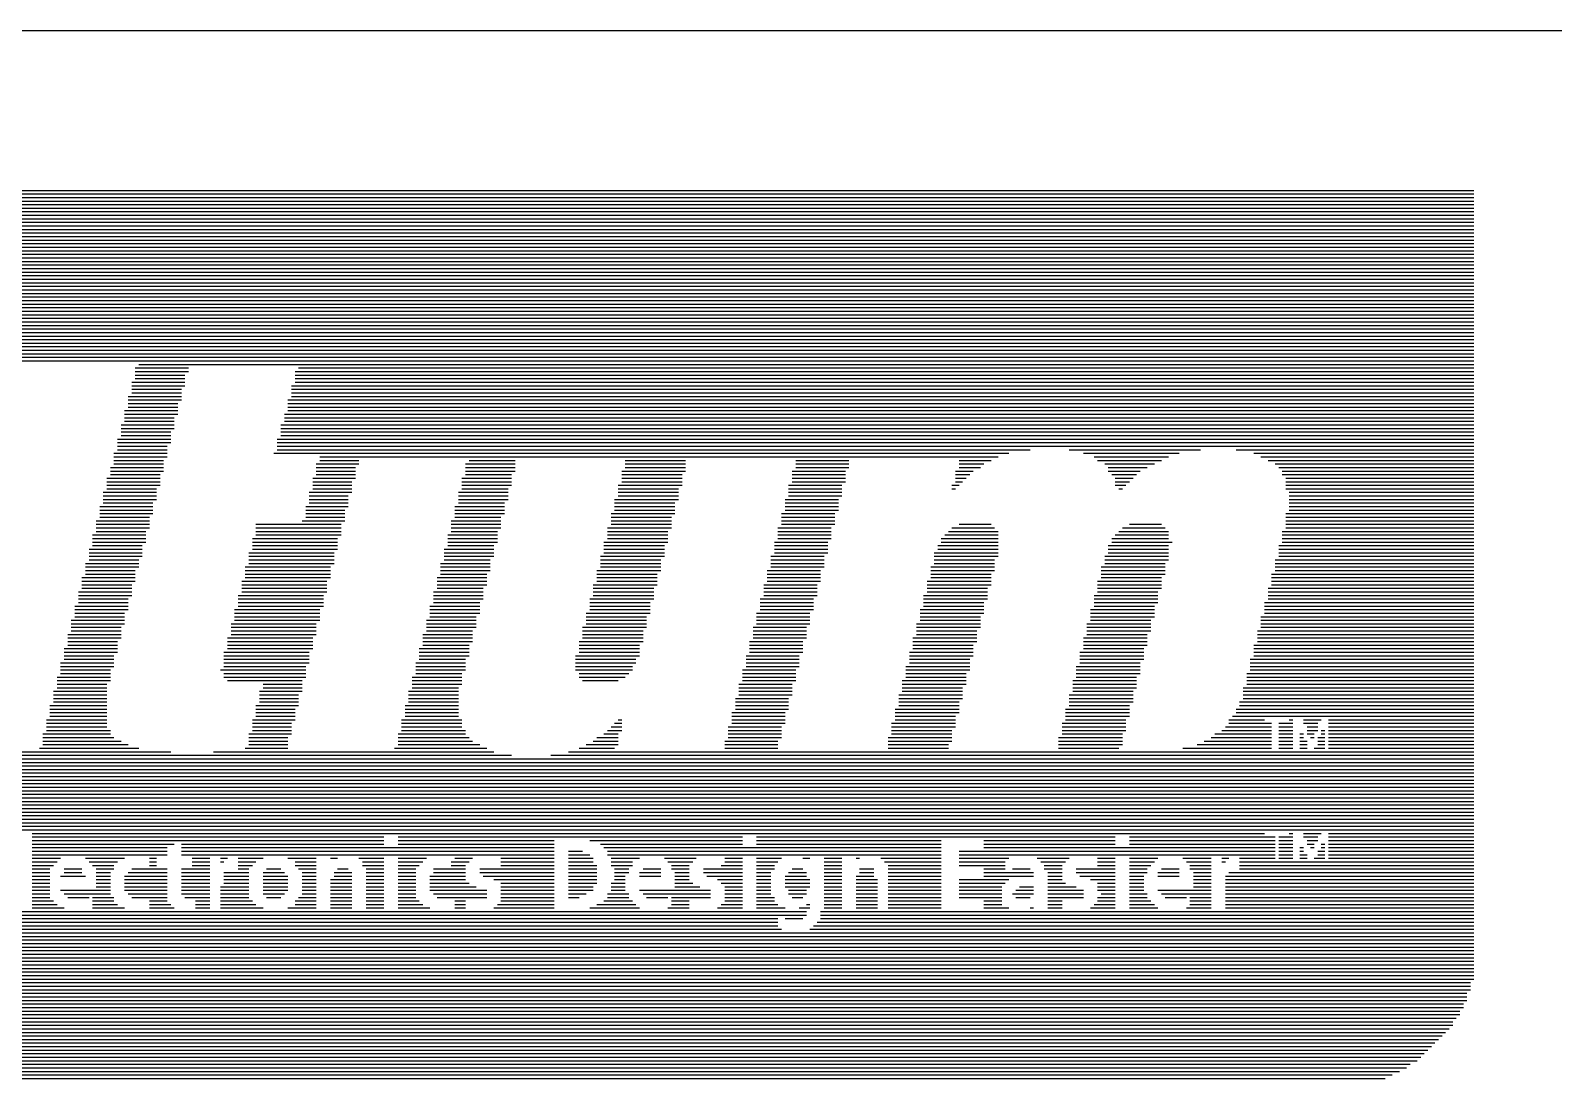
# Model space of a CAD drawing. Extents: x 0.2 to 21.7, y 0.2 to 7.8.
# Drawn here: x 6.082 to 6.94, y 1.01 to 1.6 of the extents above; entities that cross this region are included whole.
import ezdxf

# ---------------------------------------------------------------- set-up
doc = ezdxf.new("R2010")
doc.units = 0
doc.layers.add('MECHANICAL16', color=56, linetype='CONTINUOUS')

msp = doc.modelspace()

# ---------------------------------------------------------------- linework, layer by layer
at = {"layer": 'MECHANICAL16'}
for p, q in [((5.6, 1.6), (7, 1.6)), ((5.821, 1.51), (6.895, 1.51)), ((5.791, 1.502), (6.895, 1.502)), ((5.797, 1.504), (6.895, 1.504)), ((5.803, 1.506), (6.895, 1.506)), ((5.809, 1.508), (6.895, 1.508)), ((5.775, 1.494), (6.895, 1.494)), ((5.779, 1.496), (6.895, 1.496)), ((5.783, 1.498), (6.895, 1.498)), ((5.787, 1.5), (6.895, 1.5)), ((5.761, 1.484), (6.895, 1.484)), ((5.763, 1.486), (6.895, 1.486)), ((5.765, 1.488), (6.895, 1.488)), ((5.769, 1.49), (6.895, 1.49)), ((5.771, 1.492), (6.895, 1.492)), ((5.751, 1.476), (6.895, 1.476)), ((5.753, 1.478), (6.895, 1.478)), ((5.755, 1.48), (6.895, 1.48)), ((5.759, 1.482), (6.895, 1.482)), ((5.745, 1.47), (6.895, 1.47)), ((5.745, 1.468), (6.895, 1.468)), ((5.747, 1.472), (6.895, 1.472)), ((5.749, 1.474), (6.895, 1.474)), ((5.737, 1.46), (6.895, 1.46)), ((5.739, 1.462), (6.895, 1.462)), ((5.741, 1.464), (6.895, 1.464)), ((5.743, 1.466), (6.895, 1.466)), ((5.731, 1.452), (6.895, 1.452)), ((5.731, 1.45), (6.895, 1.45)), ((5.733, 1.454), (6.895, 1.454)), ((5.735, 1.456), (6.895, 1.456)), ((5.737, 1.458), (6.895, 1.458)), ((5.725, 1.442), (6.895, 1.442)), ((5.727, 1.444), (6.895, 1.444)), ((5.729, 1.448), (6.895, 1.448)), ((5.729, 1.446), (6.895, 1.446)), ((5.723, 1.436), (6.895, 1.436)), ((5.723, 1.434), (6.895, 1.434)), ((5.725, 1.44), (6.895, 1.44)), ((5.725, 1.438), (6.895, 1.438)), ((5.719, 1.428), (6.895, 1.428)), ((5.719, 1.426), (6.895, 1.426)), ((5.719, 1.424), (6.895, 1.424)), ((5.721, 1.432), (6.895, 1.432)), ((5.721, 1.43), (6.895, 1.43)), ((5.717, 1.422), (6.895, 1.422)), ((5.717, 1.42), (6.895, 1.42)), ((5.717, 1.418), (6.895, 1.418)), ((5.717, 1.416), (6.895, 1.416)), ((5.715, 1.414), (6.895, 1.414)), ((6.141, 1.41), (6.171, 1.41)), ((6.141, 1.408), (6.171, 1.408)), ((6.143, 1.412), (6.895, 1.412)), ((6.231, 1.408), (6.895, 1.408)), ((6.233, 1.41), (6.895, 1.41)), ((6.139, 1.402), (6.169, 1.402)), ((6.139, 1.4), (6.169, 1.4)), ((6.141, 1.406), (6.169, 1.406)), ((6.141, 1.404), (6.169, 1.404)), ((6.229, 1.4), (6.895, 1.4)), ((6.231, 1.406), (6.895, 1.406)), ((6.231, 1.404), (6.895, 1.404)), ((6.231, 1.402), (6.895, 1.402)), ((6.137, 1.394), (6.167, 1.394)), ((6.137, 1.392), (6.167, 1.392)), ((6.137, 1.39), (6.165, 1.39)), ((6.139, 1.398), (6.167, 1.398)), ((6.139, 1.396), (6.167, 1.396)), ((6.227, 1.392), (6.895, 1.392)), ((6.227, 1.39), (6.895, 1.39)), ((6.229, 1.398), (6.895, 1.398)), ((6.229, 1.396), (6.895, 1.396)), ((6.229, 1.394), (6.895, 1.394)), ((6.135, 1.386), (6.165, 1.386)), ((6.135, 1.384), (6.165, 1.384)), ((6.135, 1.382), (6.163, 1.382)), ((6.137, 1.388), (6.165, 1.388)), ((6.225, 1.384), (6.895, 1.384)), ((6.225, 1.382), (6.895, 1.382)), ((6.227, 1.388), (6.895, 1.388)), ((6.227, 1.386), (6.895, 1.386)), ((6.133, 1.378), (6.163, 1.378)), ((6.133, 1.376), (6.163, 1.376)), ((6.133, 1.374), (6.161, 1.374)), ((6.135, 1.38), (6.163, 1.38)), ((6.223, 1.378), (6.895, 1.378)), ((6.223, 1.376), (6.895, 1.376)), ((6.223, 1.374), (6.895, 1.374)), ((6.225, 1.38), (6.895, 1.38)), ((6.131, 1.37), (6.161, 1.37)), ((6.131, 1.368), (6.161, 1.368)), ((6.131, 1.366), (6.159, 1.366)), ((6.131, 1.364), (6.159, 1.364)), ((6.133, 1.372), (6.161, 1.372)), ((6.221, 1.37), (6.895, 1.37)), ((6.221, 1.368), (6.895, 1.368)), ((6.221, 1.366), (6.895, 1.366)), ((6.221, 1.364), (6.645, 1.364)), ((6.223, 1.372), (6.895, 1.372)), ((6.667, 1.364), (6.741, 1.364)), ((6.761, 1.364), (6.895, 1.364)), ((6.129, 1.362), (6.159, 1.362)), ((6.129, 1.36), (6.159, 1.36)), ((6.129, 1.358), (6.157, 1.358)), ((6.129, 1.356), (6.157, 1.356)), ((6.219, 1.362), (6.633, 1.362)), ((6.243, 1.356), (6.267, 1.356)), ((6.245, 1.36), (6.627, 1.36)), ((6.245, 1.358), (6.267, 1.358)), ((6.327, 1.356), (6.355, 1.356)), ((6.329, 1.358), (6.355, 1.358)), ((6.417, 1.358), (6.451, 1.358)), ((6.417, 1.356), (6.451, 1.356)), ((6.513, 1.358), (6.543, 1.358)), ((6.513, 1.356), (6.543, 1.356)), ((6.605, 1.358), (6.623, 1.358)), ((6.605, 1.356), (6.619, 1.356)), ((6.675, 1.362), (6.729, 1.362)), ((6.681, 1.36), (6.723, 1.36)), ((6.683, 1.358), (6.719, 1.358)), ((6.687, 1.356), (6.715, 1.356)), ((6.771, 1.362), (6.895, 1.362)), ((6.775, 1.36), (6.895, 1.36)), ((6.779, 1.358), (6.895, 1.358)), ((6.783, 1.356), (6.895, 1.356)), ((6.125, 1.348), (6.155, 1.348)), ((6.127, 1.354), (6.157, 1.354)), ((6.127, 1.352), (6.157, 1.352)), ((6.127, 1.35), (6.155, 1.35)), ((6.241, 1.348), (6.265, 1.348)), ((6.243, 1.354), (6.265, 1.354)), ((6.243, 1.352), (6.265, 1.352)), ((6.243, 1.35), (6.265, 1.35)), ((6.325, 1.348), (6.353, 1.348)), ((6.327, 1.354), (6.355, 1.354)), ((6.327, 1.352), (6.355, 1.352)), ((6.327, 1.35), (6.353, 1.35)), ((6.415, 1.352), (6.451, 1.352)), ((6.415, 1.35), (6.449, 1.35)), ((6.415, 1.348), (6.449, 1.348)), ((6.417, 1.354), (6.451, 1.354)), ((6.511, 1.352), (6.541, 1.352)), ((6.511, 1.35), (6.541, 1.35)), ((6.511, 1.348), (6.541, 1.348)), ((6.513, 1.354), (6.543, 1.354)), ((6.603, 1.352), (6.613, 1.352)), ((6.603, 1.35), (6.611, 1.35)), ((6.603, 1.348), (6.609, 1.348)), ((6.605, 1.354), (6.617, 1.354)), ((6.689, 1.354), (6.711, 1.354)), ((6.689, 1.352), (6.707, 1.352)), ((6.691, 1.35), (6.705, 1.35)), ((6.693, 1.348), (6.703, 1.348)), ((6.785, 1.354), (6.895, 1.354)), ((6.787, 1.352), (6.895, 1.352)), ((6.787, 1.35), (6.895, 1.35)), ((6.789, 1.348), (6.895, 1.348)), ((6.123, 1.34), (6.153, 1.34)), ((6.125, 1.346), (6.155, 1.346)), ((6.125, 1.344), (6.155, 1.344)), ((6.125, 1.342), (6.153, 1.342)), ((6.239, 1.34), (6.263, 1.34)), ((6.241, 1.346), (6.263, 1.346)), ((6.241, 1.344), (6.263, 1.344)), ((6.241, 1.342), (6.263, 1.342)), ((6.323, 1.34), (6.351, 1.34)), ((6.325, 1.346), (6.353, 1.346)), ((6.325, 1.344), (6.353, 1.344)), ((6.325, 1.342), (6.351, 1.342)), ((6.413, 1.344), (6.449, 1.344)), ((6.413, 1.342), (6.447, 1.342)), ((6.413, 1.34), (6.447, 1.34)), ((6.415, 1.346), (6.449, 1.346)), ((6.509, 1.344), (6.539, 1.344)), ((6.509, 1.342), (6.539, 1.342)), ((6.509, 1.34), (6.539, 1.34)), ((6.511, 1.346), (6.541, 1.346)), ((6.601, 1.344), (6.605, 1.344)), ((6.601, 1.342), (6.603, 1.342)), ((6.603, 1.346), (6.607, 1.346)), ((6.693, 1.346), (6.701, 1.346)), ((6.693, 1.344), (6.699, 1.344)), ((6.695, 1.342), (6.697, 1.342)), ((6.789, 1.346), (6.895, 1.346)), ((6.789, 1.344), (6.895, 1.344)), ((6.789, 1.342), (6.895, 1.342)), ((6.791, 1.34), (6.895, 1.34)), ((6.121, 1.332), (6.151, 1.332)), ((6.121, 1.33), (6.151, 1.33)), ((6.123, 1.338), (6.153, 1.338)), ((6.123, 1.336), (6.153, 1.336)), ((6.123, 1.334), (6.151, 1.334)), ((6.237, 1.332), (6.261, 1.332)), ((6.237, 1.33), (6.259, 1.33)), ((6.239, 1.338), (6.261, 1.338)), ((6.239, 1.336), (6.261, 1.336)), ((6.239, 1.334), (6.261, 1.334)), ((6.321, 1.332), (6.349, 1.332)), ((6.321, 1.33), (6.349, 1.33)), ((6.323, 1.338), (6.351, 1.338)), ((6.323, 1.336), (6.351, 1.336)), ((6.323, 1.334), (6.349, 1.334)), ((6.411, 1.336), (6.447, 1.336)), ((6.411, 1.334), (6.445, 1.334)), ((6.411, 1.332), (6.445, 1.332)), ((6.411, 1.33), (6.445, 1.33)), ((6.413, 1.338), (6.447, 1.338)), ((6.507, 1.336), (6.537, 1.336)), ((6.507, 1.334), (6.537, 1.334)), ((6.507, 1.332), (6.537, 1.332)), ((6.507, 1.33), (6.537, 1.33)), ((6.509, 1.338), (6.539, 1.338)), ((6.791, 1.338), (6.895, 1.338)), ((6.791, 1.336), (6.895, 1.336)), ((6.791, 1.334), (6.895, 1.334)), ((6.791, 1.332), (6.895, 1.332)), ((6.791, 1.33), (6.895, 1.33)), ((6.119, 1.324), (6.149, 1.324)), ((6.119, 1.322), (6.149, 1.322)), ((6.121, 1.328), (6.151, 1.328)), ((6.121, 1.326), (6.149, 1.326)), ((6.209, 1.322), (6.257, 1.322)), ((6.235, 1.324), (6.259, 1.324)), ((6.237, 1.328), (6.259, 1.328)), ((6.237, 1.326), (6.259, 1.326)), ((6.319, 1.324), (6.347, 1.324)), ((6.319, 1.322), (6.347, 1.322)), ((6.321, 1.328), (6.349, 1.328)), ((6.321, 1.326), (6.347, 1.326)), ((6.409, 1.328), (6.445, 1.328)), ((6.409, 1.326), (6.443, 1.326)), ((6.409, 1.324), (6.443, 1.324)), ((6.409, 1.322), (6.443, 1.322)), ((6.505, 1.328), (6.535, 1.328)), ((6.505, 1.326), (6.535, 1.326)), ((6.505, 1.324), (6.535, 1.324)), ((6.505, 1.322), (6.535, 1.322)), ((6.605, 1.322), (6.623, 1.322)), ((6.701, 1.322), (6.719, 1.322)), ((6.789, 1.328), (6.895, 1.328)), ((6.789, 1.326), (6.895, 1.326)), ((6.789, 1.324), (6.895, 1.324)), ((6.789, 1.322), (6.895, 1.322)), ((6.117, 1.316), (6.147, 1.316)), ((6.117, 1.314), (6.147, 1.314)), ((6.119, 1.32), (6.149, 1.32)), ((6.119, 1.318), (6.147, 1.318)), ((6.207, 1.314), (6.255, 1.314)), ((6.209, 1.32), (6.257, 1.32)), ((6.209, 1.318), (6.257, 1.318)), ((6.209, 1.316), (6.257, 1.316)), ((6.317, 1.316), (6.345, 1.316)), ((6.317, 1.314), (6.345, 1.314)), ((6.319, 1.32), (6.347, 1.32)), ((6.319, 1.318), (6.345, 1.318)), ((6.407, 1.32), (6.443, 1.32)), ((6.407, 1.318), (6.441, 1.318)), ((6.407, 1.316), (6.441, 1.316)), ((6.407, 1.314), (6.441, 1.314)), ((6.503, 1.32), (6.533, 1.32)), ((6.503, 1.318), (6.533, 1.318)), ((6.503, 1.316), (6.533, 1.316)), ((6.503, 1.314), (6.533, 1.314)), ((6.595, 1.314), (6.627, 1.314)), ((6.597, 1.316), (6.627, 1.316)), ((6.599, 1.318), (6.627, 1.318)), ((6.601, 1.32), (6.625, 1.32)), ((6.691, 1.314), (6.723, 1.314)), ((6.693, 1.316), (6.723, 1.316)), ((6.695, 1.318), (6.723, 1.318)), ((6.697, 1.32), (6.721, 1.32)), ((6.787, 1.318), (6.895, 1.318)), ((6.787, 1.316), (6.895, 1.316)), ((6.787, 1.314), (6.895, 1.314)), ((6.789, 1.32), (6.895, 1.32)), ((6.115, 1.308), (6.145, 1.308)), ((6.115, 1.306), (6.145, 1.306)), ((6.115, 1.304), (6.145, 1.304)), ((6.117, 1.312), (6.147, 1.312)), ((6.117, 1.31), (6.145, 1.31)), ((6.205, 1.306), (6.253, 1.306)), ((6.205, 1.304), (6.253, 1.304)), ((6.207, 1.312), (6.255, 1.312)), ((6.207, 1.31), (6.255, 1.31)), ((6.207, 1.308), (6.255, 1.308)), ((6.315, 1.308), (6.343, 1.308)), ((6.315, 1.306), (6.343, 1.306)), ((6.315, 1.304), (6.343, 1.304)), ((6.317, 1.312), (6.345, 1.312)), ((6.317, 1.31), (6.343, 1.31)), ((6.403, 1.304), (6.439, 1.304)), ((6.405, 1.312), (6.441, 1.312)), ((6.405, 1.31), (6.439, 1.31)), ((6.405, 1.308), (6.439, 1.308)), ((6.405, 1.306), (6.439, 1.306)), ((6.499, 1.304), (6.529, 1.304)), ((6.501, 1.312), (6.531, 1.312)), ((6.501, 1.31), (6.531, 1.31)), ((6.501, 1.308), (6.531, 1.308)), ((6.501, 1.306), (6.531, 1.306)), ((6.591, 1.306), (6.627, 1.306)), ((6.591, 1.304), (6.627, 1.304)), ((6.593, 1.31), (6.627, 1.31)), ((6.593, 1.308), (6.627, 1.308)), ((6.595, 1.312), (6.627, 1.312)), ((6.687, 1.304), (6.723, 1.304)), ((6.689, 1.31), (6.723, 1.31)), ((6.689, 1.308), (6.723, 1.308)), ((6.689, 1.306), (6.723, 1.306)), ((6.691, 1.312), (6.725, 1.312)), ((6.785, 1.31), (6.895, 1.31)), ((6.785, 1.308), (6.895, 1.308)), ((6.785, 1.306), (6.895, 1.306)), ((6.785, 1.304), (6.895, 1.304)), ((6.787, 1.312), (6.895, 1.312)), ((6.113, 1.3), (6.143, 1.3)), ((6.113, 1.298), (6.143, 1.298)), ((6.113, 1.296), (6.141, 1.296)), ((6.115, 1.302), (6.143, 1.302)), ((6.203, 1.298), (6.251, 1.298)), ((6.203, 1.296), (6.251, 1.296)), ((6.205, 1.302), (6.253, 1.302)), ((6.205, 1.3), (6.253, 1.3)), ((6.313, 1.3), (6.341, 1.3)), ((6.313, 1.298), (6.341, 1.298)), ((6.313, 1.296), (6.341, 1.296)), ((6.315, 1.302), (6.341, 1.302)), ((6.401, 1.296), (6.437, 1.296)), ((6.403, 1.302), (6.437, 1.302)), ((6.403, 1.3), (6.437, 1.3)), ((6.403, 1.298), (6.437, 1.298)), ((6.497, 1.296), (6.527, 1.296)), ((6.499, 1.302), (6.529, 1.302)), ((6.499, 1.3), (6.529, 1.3)), ((6.499, 1.298), (6.529, 1.298)), ((6.589, 1.298), (6.625, 1.298)), ((6.589, 1.296), (6.625, 1.296)), ((6.591, 1.302), (6.625, 1.302)), ((6.591, 1.3), (6.625, 1.3)), ((6.685, 1.298), (6.721, 1.298)), ((6.685, 1.296), (6.721, 1.296)), ((6.687, 1.302), (6.723, 1.302)), ((6.687, 1.3), (6.721, 1.3)), ((6.783, 1.302), (6.895, 1.302)), ((6.783, 1.3), (6.895, 1.3)), ((6.783, 1.298), (6.895, 1.298)), ((6.783, 1.296), (6.895, 1.296)), ((6.111, 1.292), (6.141, 1.292)), ((6.111, 1.29), (6.141, 1.29)), ((6.111, 1.288), (6.139, 1.288)), ((6.113, 1.294), (6.141, 1.294)), ((6.201, 1.29), (6.249, 1.29)), ((6.201, 1.288), (6.249, 1.288)), ((6.203, 1.294), (6.251, 1.294)), ((6.203, 1.292), (6.251, 1.292)), ((6.311, 1.292), (6.339, 1.292)), ((6.311, 1.29), (6.339, 1.29)), ((6.311, 1.288), (6.339, 1.288)), ((6.313, 1.294), (6.339, 1.294)), ((6.399, 1.288), (6.435, 1.288)), ((6.401, 1.294), (6.435, 1.294)), ((6.401, 1.292), (6.435, 1.292)), ((6.401, 1.29), (6.435, 1.29)), ((6.495, 1.288), (6.525, 1.288)), ((6.497, 1.294), (6.527, 1.294)), ((6.497, 1.292), (6.527, 1.292)), ((6.497, 1.29), (6.527, 1.29)), ((6.587, 1.29), (6.623, 1.29)), ((6.587, 1.288), (6.623, 1.288)), ((6.589, 1.294), (6.623, 1.294)), ((6.589, 1.292), (6.623, 1.292)), ((6.683, 1.29), (6.719, 1.29)), ((6.683, 1.288), (6.719, 1.288)), ((6.685, 1.294), (6.721, 1.294)), ((6.685, 1.292), (6.719, 1.292)), ((6.781, 1.294), (6.895, 1.294)), ((6.781, 1.292), (6.895, 1.292)), ((6.781, 1.29), (6.895, 1.29)), ((6.781, 1.288), (6.895, 1.288)), ((6.109, 1.284), (6.139, 1.284)), ((6.109, 1.282), (6.139, 1.282)), ((6.109, 1.28), (6.137, 1.28)), ((6.111, 1.286), (6.139, 1.286)), ((6.199, 1.282), (6.247, 1.282)), ((6.199, 1.28), (6.247, 1.28)), ((6.201, 1.286), (6.249, 1.286)), ((6.201, 1.284), (6.249, 1.284)), ((6.309, 1.284), (6.337, 1.284)), ((6.309, 1.282), (6.337, 1.282)), ((6.309, 1.28), (6.337, 1.28)), ((6.311, 1.286), (6.337, 1.286)), ((6.397, 1.28), (6.433, 1.28)), ((6.399, 1.286), (6.433, 1.286)), ((6.399, 1.284), (6.433, 1.284)), ((6.399, 1.282), (6.433, 1.282)), ((6.493, 1.28), (6.523, 1.28)), ((6.495, 1.286), (6.525, 1.286)), ((6.495, 1.284), (6.525, 1.284)), ((6.495, 1.282), (6.525, 1.282)), ((6.585, 1.282), (6.621, 1.282)), ((6.585, 1.28), (6.621, 1.28)), ((6.587, 1.286), (6.621, 1.286)), ((6.587, 1.284), (6.621, 1.284)), ((6.681, 1.282), (6.717, 1.282)), ((6.681, 1.28), (6.717, 1.28)), ((6.683, 1.286), (6.719, 1.286)), ((6.683, 1.284), (6.717, 1.284)), ((6.779, 1.286), (6.895, 1.286)), ((6.779, 1.284), (6.895, 1.284)), ((6.779, 1.282), (6.895, 1.282)), ((6.779, 1.28), (6.895, 1.28)), ((6.107, 1.276), (6.137, 1.276)), ((6.107, 1.274), (6.137, 1.274)), ((6.107, 1.272), (6.135, 1.272)), ((6.107, 1.27), (6.135, 1.27)), ((6.109, 1.278), (6.137, 1.278)), ((6.197, 1.274), (6.245, 1.274)), ((6.197, 1.272), (6.245, 1.272)), ((6.197, 1.27), (6.245, 1.27)), ((6.199, 1.278), (6.247, 1.278)), ((6.199, 1.276), (6.247, 1.276)), ((6.307, 1.276), (6.335, 1.276)), ((6.307, 1.274), (6.335, 1.274)), ((6.307, 1.272), (6.335, 1.272)), ((6.307, 1.27), (6.333, 1.27)), ((6.309, 1.278), (6.335, 1.278)), ((6.395, 1.272), (6.431, 1.272)), ((6.395, 1.27), (6.429, 1.27)), ((6.397, 1.278), (6.431, 1.278)), ((6.397, 1.276), (6.431, 1.276)), ((6.397, 1.274), (6.431, 1.274)), ((6.491, 1.272), (6.521, 1.272)), ((6.491, 1.27), (6.521, 1.27)), ((6.493, 1.278), (6.523, 1.278)), ((6.493, 1.276), (6.523, 1.276)), ((6.493, 1.274), (6.523, 1.274)), ((6.583, 1.274), (6.619, 1.274)), ((6.583, 1.272), (6.619, 1.272)), ((6.583, 1.27), (6.617, 1.27)), ((6.585, 1.278), (6.619, 1.278)), ((6.585, 1.276), (6.619, 1.276)), ((6.679, 1.274), (6.715, 1.274)), ((6.679, 1.272), (6.715, 1.272)), ((6.679, 1.27), (6.715, 1.27)), ((6.681, 1.278), (6.717, 1.278)), ((6.681, 1.276), (6.715, 1.276)), ((6.775, 1.27), (6.895, 1.27)), ((6.777, 1.278), (6.895, 1.278)), ((6.777, 1.276), (6.895, 1.276)), ((6.777, 1.274), (6.895, 1.274)), ((6.777, 1.272), (6.895, 1.272)), ((6.105, 1.268), (6.135, 1.268)), ((6.105, 1.266), (6.135, 1.266)), ((6.105, 1.264), (6.133, 1.264)), ((6.105, 1.262), (6.133, 1.262)), ((6.195, 1.266), (6.243, 1.266)), ((6.195, 1.264), (6.243, 1.264)), ((6.195, 1.262), (6.243, 1.262)), ((6.197, 1.268), (6.245, 1.268)), ((6.305, 1.268), (6.333, 1.268)), ((6.305, 1.266), (6.333, 1.266)), ((6.305, 1.264), (6.333, 1.264)), ((6.305, 1.262), (6.331, 1.262)), ((6.393, 1.264), (6.429, 1.264)), ((6.393, 1.262), (6.427, 1.262)), ((6.395, 1.268), (6.429, 1.268)), ((6.395, 1.266), (6.429, 1.266)), ((6.489, 1.264), (6.519, 1.264)), ((6.489, 1.262), (6.519, 1.262)), ((6.491, 1.268), (6.521, 1.268)), ((6.491, 1.266), (6.521, 1.266)), ((6.581, 1.266), (6.617, 1.266)), ((6.581, 1.264), (6.617, 1.264)), ((6.581, 1.262), (6.615, 1.262)), ((6.583, 1.268), (6.617, 1.268)), ((6.677, 1.266), (6.713, 1.266)), ((6.677, 1.264), (6.713, 1.264)), ((6.677, 1.262), (6.713, 1.262)), ((6.679, 1.268), (6.713, 1.268)), ((6.773, 1.262), (6.895, 1.262)), ((6.775, 1.268), (6.895, 1.268)), ((6.775, 1.266), (6.895, 1.266)), ((6.775, 1.264), (6.895, 1.264)), ((6.103, 1.26), (6.133, 1.26)), ((6.103, 1.258), (6.133, 1.258)), ((6.103, 1.256), (6.131, 1.256)), ((6.103, 1.254), (6.131, 1.254)), ((6.193, 1.258), (6.241, 1.258)), ((6.193, 1.256), (6.241, 1.256)), ((6.193, 1.254), (6.241, 1.254)), ((6.195, 1.26), (6.243, 1.26)), ((6.303, 1.26), (6.331, 1.26)), ((6.303, 1.258), (6.331, 1.258)), ((6.303, 1.256), (6.331, 1.256)), ((6.303, 1.254), (6.329, 1.254)), ((6.391, 1.256), (6.427, 1.256)), ((6.391, 1.254), (6.425, 1.254)), ((6.393, 1.26), (6.427, 1.26)), ((6.393, 1.258), (6.427, 1.258)), ((6.487, 1.256), (6.517, 1.256)), ((6.487, 1.254), (6.517, 1.254)), ((6.489, 1.26), (6.519, 1.26)), ((6.489, 1.258), (6.519, 1.258)), ((6.579, 1.258), (6.615, 1.258)), ((6.579, 1.256), (6.615, 1.256)), ((6.579, 1.254), (6.613, 1.254)), ((6.581, 1.26), (6.615, 1.26)), ((6.675, 1.258), (6.711, 1.258)), ((6.675, 1.256), (6.711, 1.256)), ((6.675, 1.254), (6.711, 1.254)), ((6.677, 1.26), (6.711, 1.26)), ((6.771, 1.254), (6.895, 1.254)), ((6.773, 1.26), (6.895, 1.26)), ((6.773, 1.258), (6.895, 1.258)), ((6.773, 1.256), (6.895, 1.256)), ((6.099, 1.244), (6.129, 1.244)), ((6.101, 1.252), (6.131, 1.252)), ((6.101, 1.25), (6.131, 1.25)), ((6.101, 1.248), (6.129, 1.248)), ((6.101, 1.246), (6.129, 1.246)), ((6.191, 1.25), (6.239, 1.25)), ((6.191, 1.248), (6.239, 1.248)), ((6.191, 1.246), (6.239, 1.246)), ((6.191, 1.244), (6.239, 1.244)), ((6.193, 1.252), (6.241, 1.252)), ((6.299, 1.244), (6.327, 1.244)), ((6.301, 1.252), (6.329, 1.252)), ((6.301, 1.25), (6.329, 1.25)), ((6.301, 1.248), (6.329, 1.248)), ((6.301, 1.246), (6.327, 1.246)), ((6.389, 1.248), (6.425, 1.248)), ((6.389, 1.246), (6.423, 1.246)), ((6.389, 1.244), (6.423, 1.244)), ((6.391, 1.252), (6.425, 1.252)), ((6.391, 1.25), (6.425, 1.25)), ((6.485, 1.248), (6.515, 1.248)), ((6.485, 1.246), (6.515, 1.246)), ((6.485, 1.244), (6.515, 1.244)), ((6.487, 1.252), (6.517, 1.252)), ((6.487, 1.25), (6.517, 1.25)), ((6.577, 1.25), (6.613, 1.25)), ((6.577, 1.248), (6.613, 1.248)), ((6.577, 1.246), (6.611, 1.246)), ((6.577, 1.244), (6.611, 1.244)), ((6.579, 1.252), (6.613, 1.252)), ((6.673, 1.25), (6.709, 1.25)), ((6.673, 1.248), (6.709, 1.248)), ((6.673, 1.246), (6.709, 1.246)), ((6.673, 1.244), (6.707, 1.244)), ((6.675, 1.252), (6.709, 1.252)), ((6.769, 1.246), (6.895, 1.246)), ((6.769, 1.244), (6.895, 1.244)), ((6.771, 1.252), (6.895, 1.252)), ((6.771, 1.25), (6.895, 1.25)), ((6.771, 1.248), (6.895, 1.248)), ((6.097, 1.236), (6.127, 1.236)), ((6.099, 1.242), (6.129, 1.242)), ((6.099, 1.24), (6.127, 1.24)), ((6.099, 1.238), (6.127, 1.238)), ((6.189, 1.24), (6.237, 1.24)), ((6.191, 1.242), (6.237, 1.242)), ((6.191, 1.238), (6.237, 1.238)), ((6.191, 1.236), (6.237, 1.236)), ((6.297, 1.236), (6.325, 1.236)), ((6.299, 1.242), (6.327, 1.242)), ((6.299, 1.24), (6.327, 1.24)), ((6.299, 1.238), (6.325, 1.238)), ((6.389, 1.242), (6.421, 1.242)), ((6.389, 1.24), (6.421, 1.24)), ((6.391, 1.238), (6.419, 1.238)), ((6.391, 1.236), (6.417, 1.236)), ((6.483, 1.24), (6.513, 1.24)), ((6.483, 1.238), (6.513, 1.238)), ((6.483, 1.236), (6.513, 1.236)), ((6.485, 1.242), (6.515, 1.242)), ((6.575, 1.242), (6.611, 1.242)), ((6.575, 1.24), (6.611, 1.24)), ((6.575, 1.238), (6.609, 1.238)), ((6.575, 1.236), (6.609, 1.236)), ((6.671, 1.242), (6.707, 1.242)), ((6.671, 1.24), (6.707, 1.24)), ((6.671, 1.238), (6.707, 1.238)), ((6.671, 1.236), (6.705, 1.236)), ((6.767, 1.238), (6.895, 1.238)), ((6.767, 1.236), (6.895, 1.236)), ((6.769, 1.242), (6.895, 1.242)), ((6.769, 1.24), (6.895, 1.24)), ((6.095, 1.228), (6.125, 1.228)), ((6.097, 1.234), (6.127, 1.234)), ((6.097, 1.232), (6.125, 1.232)), ((6.097, 1.23), (6.125, 1.23)), ((6.193, 1.234), (6.235, 1.234)), ((6.211, 1.228), (6.235, 1.228)), ((6.213, 1.232), (6.235, 1.232)), ((6.213, 1.23), (6.235, 1.23)), ((6.295, 1.228), (6.323, 1.228)), ((6.297, 1.234), (6.325, 1.234)), ((6.297, 1.232), (6.325, 1.232)), ((6.297, 1.23), (6.323, 1.23)), ((6.393, 1.234), (6.413, 1.234)), ((6.481, 1.232), (6.511, 1.232)), ((6.481, 1.23), (6.511, 1.23)), ((6.481, 1.228), (6.511, 1.228)), ((6.483, 1.234), (6.513, 1.234)), ((6.573, 1.234), (6.609, 1.234)), ((6.573, 1.232), (6.609, 1.232)), ((6.573, 1.23), (6.607, 1.23)), ((6.573, 1.228), (6.607, 1.228)), ((6.669, 1.234), (6.705, 1.234)), ((6.669, 1.232), (6.705, 1.232)), ((6.669, 1.23), (6.705, 1.23)), ((6.669, 1.228), (6.703, 1.228)), ((6.765, 1.23), (6.895, 1.23)), ((6.765, 1.228), (6.895, 1.228)), ((6.767, 1.234), (6.895, 1.234)), ((6.767, 1.232), (6.895, 1.232)), ((6.093, 1.22), (6.125, 1.22)), ((6.095, 1.226), (6.125, 1.226)), ((6.095, 1.224), (6.125, 1.224)), ((6.095, 1.222), (6.125, 1.222)), ((6.209, 1.22), (6.233, 1.22)), ((6.211, 1.226), (6.233, 1.226)), ((6.211, 1.224), (6.233, 1.224)), ((6.211, 1.222), (6.233, 1.222)), ((6.293, 1.22), (6.323, 1.22)), ((6.295, 1.226), (6.323, 1.226)), ((6.295, 1.224), (6.323, 1.224)), ((6.295, 1.222), (6.323, 1.222)), ((6.479, 1.224), (6.509, 1.224)), ((6.479, 1.222), (6.509, 1.222)), ((6.479, 1.22), (6.509, 1.22)), ((6.481, 1.226), (6.511, 1.226)), ((6.571, 1.226), (6.607, 1.226)), ((6.571, 1.224), (6.607, 1.224)), ((6.571, 1.222), (6.605, 1.222)), ((6.571, 1.22), (6.605, 1.22)), ((6.667, 1.226), (6.703, 1.226)), ((6.667, 1.224), (6.703, 1.224)), ((6.667, 1.222), (6.703, 1.222)), ((6.667, 1.22), (6.701, 1.22)), ((6.763, 1.222), (6.895, 1.222)), ((6.763, 1.22), (6.895, 1.22)), ((6.765, 1.226), (6.895, 1.226)), ((6.765, 1.224), (6.895, 1.224)), ((6.091, 1.212), (6.125, 1.212)), ((6.091, 1.21), (6.125, 1.21)), ((6.093, 1.218), (6.125, 1.218)), ((6.093, 1.216), (6.125, 1.216)), ((6.093, 1.214), (6.125, 1.214)), ((6.207, 1.212), (6.231, 1.212)), ((6.207, 1.21), (6.229, 1.21)), ((6.209, 1.218), (6.231, 1.218)), ((6.209, 1.216), (6.231, 1.216)), ((6.209, 1.214), (6.231, 1.214)), ((6.291, 1.212), (6.325, 1.212)), ((6.291, 1.21), (6.325, 1.21)), ((6.293, 1.218), (6.323, 1.218)), ((6.293, 1.216), (6.323, 1.216)), ((6.293, 1.214), (6.323, 1.214)), ((6.411, 1.21), (6.415, 1.21)), ((6.413, 1.212), (6.415, 1.212)), ((6.477, 1.216), (6.507, 1.216)), ((6.477, 1.214), (6.507, 1.214)), ((6.477, 1.212), (6.507, 1.212)), ((6.477, 1.21), (6.507, 1.21)), ((6.479, 1.218), (6.509, 1.218)), ((6.567, 1.21), (6.603, 1.21)), ((6.569, 1.218), (6.605, 1.218)), ((6.569, 1.216), (6.605, 1.216)), ((6.569, 1.214), (6.603, 1.214)), ((6.569, 1.212), (6.603, 1.212)), ((6.663, 1.21), (6.699, 1.21)), ((6.665, 1.218), (6.701, 1.218)), ((6.665, 1.216), (6.701, 1.216)), ((6.665, 1.214), (6.701, 1.214)), ((6.665, 1.212), (6.699, 1.212)), ((6.757, 1.212), (6.777, 1.212)), ((6.757, 1.21), (6.781, 1.21)), ((6.759, 1.214), (6.895, 1.214)), ((6.761, 1.218), (6.895, 1.218)), ((6.761, 1.216), (6.895, 1.216)), ((6.785, 1.21), (6.793, 1.21)), ((6.791, 1.212), (6.793, 1.212)), ((6.799, 1.212), (6.809, 1.212)), ((6.799, 1.21), (6.807, 1.21)), ((6.813, 1.212), (6.895, 1.212)), ((6.813, 1.21), (6.895, 1.21)), ((6.089, 1.204), (6.127, 1.204)), ((6.089, 1.202), (6.129, 1.202)), ((6.091, 1.208), (6.125, 1.208)), ((6.091, 1.206), (6.127, 1.206)), ((6.205, 1.204), (6.229, 1.204)), ((6.205, 1.202), (6.227, 1.202)), ((6.207, 1.208), (6.229, 1.208)), ((6.207, 1.206), (6.229, 1.206)), ((6.289, 1.204), (6.327, 1.204)), ((6.289, 1.202), (6.329, 1.202)), ((6.291, 1.208), (6.325, 1.208)), ((6.291, 1.206), (6.327, 1.206)), ((6.401, 1.202), (6.413, 1.202)), ((6.405, 1.204), (6.413, 1.204)), ((6.407, 1.206), (6.415, 1.206)), ((6.409, 1.208), (6.415, 1.208)), ((6.475, 1.208), (6.505, 1.208)), ((6.475, 1.206), (6.505, 1.206)), ((6.475, 1.204), (6.505, 1.204)), ((6.475, 1.202), (6.505, 1.202)), ((6.565, 1.202), (6.601, 1.202)), ((6.567, 1.208), (6.603, 1.208)), ((6.567, 1.206), (6.601, 1.206)), ((6.567, 1.204), (6.601, 1.204)), ((6.661, 1.202), (6.697, 1.202)), ((6.663, 1.208), (6.699, 1.208)), ((6.663, 1.206), (6.699, 1.206)), ((6.663, 1.204), (6.697, 1.204)), ((6.747, 1.202), (6.781, 1.202)), ((6.749, 1.204), (6.781, 1.204)), ((6.753, 1.206), (6.781, 1.206)), ((6.755, 1.208), (6.781, 1.208)), ((6.785, 1.208), (6.793, 1.208)), ((6.785, 1.206), (6.793, 1.206)), ((6.785, 1.204), (6.793, 1.204)), ((6.785, 1.202), (6.793, 1.202)), ((6.797, 1.204), (6.799, 1.204)), ((6.797, 1.202), (6.799, 1.202)), ((6.801, 1.208), (6.807, 1.208)), ((6.801, 1.206), (6.807, 1.206)), ((6.801, 1.204), (6.805, 1.204)), ((6.803, 1.202), (6.805, 1.202)), ((6.807, 1.202), (6.811, 1.202)), ((6.809, 1.206), (6.811, 1.206)), ((6.809, 1.204), (6.811, 1.204)), ((6.813, 1.208), (6.895, 1.208)), ((6.813, 1.206), (6.895, 1.206)), ((6.813, 1.204), (6.895, 1.204)), ((6.813, 1.202), (6.895, 1.202)), ((5.715, 1.194), (6.161, 1.194)), ((6.087, 1.196), (6.143, 1.196)), ((6.089, 1.2), (6.133, 1.2)), ((6.089, 1.198), (6.137, 1.198)), ((6.185, 1.194), (6.343, 1.194)), ((6.203, 1.196), (6.227, 1.196)), ((6.205, 1.2), (6.227, 1.2)), ((6.205, 1.198), (6.227, 1.198)), ((6.287, 1.196), (6.339, 1.196)), ((6.289, 1.2), (6.331, 1.2)), ((6.289, 1.198), (6.335, 1.198)), ((6.385, 1.194), (6.895, 1.194)), ((6.391, 1.196), (6.411, 1.196)), ((6.395, 1.198), (6.413, 1.198)), ((6.399, 1.2), (6.413, 1.2)), ((6.473, 1.2), (6.503, 1.2)), ((6.473, 1.198), (6.503, 1.198)), ((6.473, 1.196), (6.503, 1.196)), ((6.565, 1.2), (6.601, 1.2)), ((6.565, 1.198), (6.599, 1.198)), ((6.565, 1.196), (6.599, 1.196)), ((6.661, 1.2), (6.697, 1.2)), ((6.661, 1.198), (6.697, 1.198)), ((6.661, 1.196), (6.695, 1.196)), ((6.731, 1.196), (6.781, 1.196)), ((6.739, 1.198), (6.781, 1.198)), ((6.743, 1.2), (6.781, 1.2)), ((6.785, 1.2), (6.793, 1.2)), ((6.785, 1.198), (6.793, 1.198)), ((6.785, 1.196), (6.793, 1.196)), ((6.797, 1.2), (6.801, 1.2)), ((6.797, 1.198), (6.801, 1.198)), ((6.797, 1.196), (6.801, 1.196)), ((6.805, 1.196), (6.811, 1.196)), ((6.807, 1.2), (6.811, 1.2)), ((6.807, 1.198), (6.811, 1.198)), ((6.813, 1.2), (6.895, 1.2)), ((6.813, 1.198), (6.895, 1.198)), ((6.813, 1.196), (6.895, 1.196)), ((5.715, 1.192), (6.353, 1.192)), ((5.715, 1.19), (6.895, 1.19)), ((5.715, 1.188), (6.895, 1.188)), ((5.715, 1.186), (6.895, 1.186)), ((5.715, 1.184), (6.895, 1.184)), ((6.375, 1.192), (6.895, 1.192)), ((5.715, 1.182), (6.895, 1.182)), ((5.715, 1.18), (6.895, 1.18)), ((5.715, 1.178), (6.895, 1.178)), ((5.715, 1.176), (6.895, 1.176)), ((5.715, 1.174), (6.895, 1.174)), ((5.715, 1.172), (6.895, 1.172)), ((5.715, 1.17), (6.895, 1.17)), ((5.715, 1.168), (6.895, 1.168)), ((5.715, 1.166), (6.895, 1.166)), ((5.715, 1.164), (6.895, 1.164)), ((5.715, 1.162), (6.895, 1.162)), ((5.715, 1.16), (6.895, 1.16)), ((5.715, 1.158), (6.895, 1.158)), ((5.715, 1.156), (6.895, 1.156)), ((5.715, 1.154), (6.895, 1.154)), ((5.715, 1.152), (6.895, 1.152)), ((5.715, 1.15), (6.895, 1.15)), ((6.083, 1.148), (6.777, 1.148)), ((6.083, 1.146), (6.281, 1.146)), ((6.083, 1.144), (6.281, 1.144)), ((6.083, 1.142), (6.163, 1.142)), ((6.167, 1.142), (6.281, 1.142)), ((6.289, 1.146), (6.483, 1.146)), ((6.289, 1.144), (6.377, 1.144)), ((6.289, 1.142), (6.377, 1.142)), ((6.397, 1.144), (6.483, 1.144)), ((6.403, 1.142), (6.483, 1.142)), ((6.491, 1.146), (6.693, 1.146)), ((6.491, 1.144), (6.595, 1.144)), ((6.491, 1.142), (6.595, 1.142)), ((6.619, 1.144), (6.693, 1.144)), ((6.619, 1.142), (6.693, 1.142)), ((6.701, 1.146), (6.783, 1.146)), ((6.701, 1.144), (6.783, 1.144)), ((6.701, 1.142), (6.783, 1.142)), ((6.785, 1.146), (6.793, 1.146)), ((6.785, 1.144), (6.793, 1.144)), ((6.785, 1.142), (6.793, 1.142)), ((6.791, 1.148), (6.793, 1.148)), ((6.799, 1.148), (6.809, 1.148)), ((6.799, 1.146), (6.807, 1.146)), ((6.801, 1.144), (6.807, 1.144)), ((6.801, 1.142), (6.805, 1.142)), ((6.809, 1.142), (6.811, 1.142)), ((6.813, 1.148), (6.895, 1.148)), ((6.813, 1.146), (6.895, 1.146)), ((6.813, 1.144), (6.895, 1.144)), ((6.813, 1.142), (6.895, 1.142)), ((6.083, 1.14), (6.159, 1.14)), ((6.083, 1.138), (6.159, 1.138)), ((6.083, 1.136), (6.159, 1.136)), ((6.083, 1.134), (6.099, 1.134)), ((6.113, 1.134), (6.135, 1.134)), ((6.149, 1.134), (6.153, 1.134)), ((6.167, 1.14), (6.377, 1.14)), ((6.167, 1.138), (6.377, 1.138)), ((6.167, 1.136), (6.377, 1.136)), ((6.173, 1.134), (6.183, 1.134)), ((6.189, 1.134), (6.193, 1.134)), ((6.199, 1.134), (6.213, 1.134)), ((6.227, 1.134), (6.243, 1.134)), ((6.251, 1.134), (6.255, 1.134)), ((6.267, 1.134), (6.281, 1.134)), ((6.289, 1.134), (6.305, 1.134)), ((6.321, 1.134), (6.331, 1.134)), ((6.347, 1.134), (6.377, 1.134)), ((6.385, 1.138), (6.393, 1.138)), ((6.385, 1.136), (6.397, 1.136)), ((6.385, 1.134), (6.399, 1.134)), ((6.405, 1.14), (6.595, 1.14)), ((6.407, 1.138), (6.595, 1.138)), ((6.407, 1.136), (6.595, 1.136)), ((6.409, 1.134), (6.425, 1.134)), ((6.439, 1.134), (6.457, 1.134)), ((6.473, 1.134), (6.483, 1.134)), ((6.491, 1.134), (6.505, 1.134)), ((6.517, 1.134), (6.521, 1.134)), ((6.529, 1.134), (6.539, 1.134)), ((6.547, 1.134), (6.549, 1.134)), ((6.561, 1.134), (6.595, 1.134)), ((6.605, 1.138), (6.783, 1.138)), ((6.605, 1.136), (6.783, 1.136)), ((6.605, 1.134), (6.633, 1.134)), ((6.619, 1.14), (6.783, 1.14)), ((6.649, 1.134), (6.667, 1.134)), ((6.683, 1.134), (6.693, 1.134)), ((6.701, 1.134), (6.717, 1.134)), ((6.731, 1.134), (6.747, 1.134)), ((6.753, 1.134), (6.757, 1.134)), ((6.763, 1.134), (6.783, 1.134)), ((6.785, 1.14), (6.793, 1.14)), ((6.785, 1.138), (6.793, 1.138)), ((6.785, 1.136), (6.793, 1.136)), ((6.785, 1.134), (6.793, 1.134)), ((6.797, 1.14), (6.799, 1.14)), ((6.797, 1.138), (6.799, 1.138)), ((6.797, 1.136), (6.801, 1.136)), ((6.797, 1.134), (6.801, 1.134)), ((6.803, 1.14), (6.805, 1.14)), ((6.805, 1.134), (6.811, 1.134)), ((6.807, 1.138), (6.811, 1.138)), ((6.807, 1.136), (6.811, 1.136)), ((6.809, 1.14), (6.811, 1.14)), ((6.813, 1.14), (6.895, 1.14)), ((6.813, 1.138), (6.895, 1.138)), ((6.813, 1.136), (6.895, 1.136)), ((6.813, 1.134), (6.895, 1.134)), ((6.083, 1.132), (6.097, 1.132)), ((6.083, 1.13), (6.095, 1.13)), ((6.083, 1.128), (6.093, 1.128)), ((6.083, 1.126), (6.093, 1.126)), ((6.083, 1.124), (6.093, 1.124)), ((6.099, 1.124), (6.113, 1.124)), ((6.101, 1.128), (6.111, 1.128)), ((6.101, 1.126), (6.111, 1.126)), ((6.115, 1.132), (6.131, 1.132)), ((6.117, 1.13), (6.129, 1.13)), ((6.119, 1.128), (6.129, 1.128)), ((6.119, 1.126), (6.127, 1.126)), ((6.119, 1.124), (6.127, 1.124)), ((6.135, 1.124), (6.159, 1.124)), ((6.137, 1.126), (6.159, 1.126)), ((6.139, 1.128), (6.159, 1.128)), ((6.149, 1.132), (6.153, 1.132)), ((6.149, 1.13), (6.153, 1.13)), ((6.167, 1.128), (6.183, 1.128)), ((6.167, 1.126), (6.183, 1.126)), ((6.167, 1.124), (6.183, 1.124)), ((6.173, 1.132), (6.183, 1.132)), ((6.173, 1.13), (6.183, 1.13)), ((6.189, 1.132), (6.191, 1.132)), ((6.191, 1.126), (6.205, 1.126)), ((6.191, 1.124), (6.205, 1.124)), ((6.199, 1.132), (6.209, 1.132)), ((6.199, 1.13), (6.207, 1.13)), ((6.199, 1.128), (6.205, 1.128)), ((6.213, 1.126), (6.225, 1.126)), ((6.213, 1.124), (6.227, 1.124)), ((6.215, 1.128), (6.223, 1.128)), ((6.231, 1.132), (6.243, 1.132)), ((6.231, 1.13), (6.243, 1.13)), ((6.233, 1.128), (6.243, 1.128)), ((6.235, 1.126), (6.243, 1.126)), ((6.235, 1.124), (6.243, 1.124)), ((6.253, 1.126), (6.263, 1.126)), ((6.253, 1.124), (6.263, 1.124)), ((6.255, 1.128), (6.261, 1.128)), ((6.269, 1.132), (6.281, 1.132)), ((6.269, 1.13), (6.281, 1.13)), ((6.271, 1.128), (6.281, 1.128)), ((6.271, 1.126), (6.281, 1.126)), ((6.271, 1.124), (6.281, 1.124)), ((6.289, 1.132), (6.303, 1.132)), ((6.289, 1.13), (6.301, 1.13)), ((6.289, 1.128), (6.299, 1.128)), ((6.289, 1.126), (6.299, 1.126)), ((6.289, 1.124), (6.299, 1.124)), ((6.307, 1.124), (6.327, 1.124)), ((6.309, 1.128), (6.327, 1.128)), ((6.309, 1.126), (6.327, 1.126)), ((6.319, 1.132), (6.329, 1.132)), ((6.319, 1.13), (6.327, 1.13)), ((6.335, 1.128), (6.377, 1.128)), ((6.335, 1.126), (6.377, 1.126)), ((6.337, 1.124), (6.377, 1.124)), ((6.347, 1.132), (6.377, 1.132)), ((6.347, 1.13), (6.377, 1.13)), ((6.385, 1.132), (6.399, 1.132)), ((6.385, 1.13), (6.401, 1.13)), ((6.385, 1.128), (6.401, 1.128)), ((6.385, 1.126), (6.401, 1.126)), ((6.385, 1.124), (6.401, 1.124)), ((6.409, 1.132), (6.421, 1.132)), ((6.409, 1.13), (6.421, 1.13)), ((6.411, 1.128), (6.419, 1.128)), ((6.411, 1.126), (6.419, 1.126)), ((6.411, 1.124), (6.417, 1.124)), ((6.425, 1.126), (6.437, 1.126)), ((6.425, 1.124), (6.437, 1.124)), ((6.427, 1.128), (6.437, 1.128)), ((6.441, 1.132), (6.455, 1.132)), ((6.443, 1.13), (6.453, 1.13)), ((6.443, 1.128), (6.453, 1.128)), ((6.445, 1.126), (6.453, 1.126)), ((6.445, 1.124), (6.453, 1.124)), ((6.461, 1.128), (6.483, 1.128)), ((6.461, 1.126), (6.483, 1.126)), ((6.463, 1.124), (6.483, 1.124)), ((6.471, 1.13), (6.483, 1.13)), ((6.473, 1.132), (6.483, 1.132)), ((6.491, 1.132), (6.503, 1.132)), ((6.491, 1.13), (6.501, 1.13)), ((6.491, 1.128), (6.501, 1.128)), ((6.491, 1.126), (6.499, 1.126)), ((6.491, 1.124), (6.499, 1.124)), ((6.507, 1.124), (6.519, 1.124)), ((6.509, 1.126), (6.519, 1.126)), ((6.511, 1.128), (6.517, 1.128)), ((6.529, 1.132), (6.539, 1.132)), ((6.529, 1.13), (6.539, 1.13)), ((6.529, 1.128), (6.539, 1.128)), ((6.529, 1.126), (6.539, 1.126)), ((6.529, 1.124), (6.539, 1.124)), ((6.547, 1.124), (6.557, 1.124)), ((6.549, 1.128), (6.557, 1.128)), ((6.549, 1.126), (6.557, 1.126)), ((6.563, 1.132), (6.595, 1.132)), ((6.565, 1.13), (6.595, 1.13)), ((6.565, 1.128), (6.595, 1.128)), ((6.565, 1.126), (6.595, 1.126)), ((6.565, 1.124), (6.595, 1.124)), ((6.605, 1.132), (6.631, 1.132)), ((6.605, 1.13), (6.631, 1.13)), ((6.619, 1.128), (6.631, 1.128)), ((6.619, 1.126), (6.647, 1.126)), ((6.619, 1.124), (6.647, 1.124)), ((6.635, 1.128), (6.645, 1.128)), ((6.651, 1.132), (6.665, 1.132)), ((6.653, 1.13), (6.663, 1.13)), ((6.653, 1.128), (6.663, 1.128)), ((6.655, 1.126), (6.663, 1.126)), ((6.655, 1.124), (6.663, 1.124)), ((6.671, 1.128), (6.693, 1.128)), ((6.671, 1.126), (6.693, 1.126)), ((6.673, 1.124), (6.693, 1.124)), ((6.683, 1.132), (6.693, 1.132)), ((6.683, 1.13), (6.693, 1.13)), ((6.701, 1.132), (6.715, 1.132)), ((6.701, 1.13), (6.713, 1.13)), ((6.701, 1.128), (6.711, 1.128)), ((6.701, 1.126), (6.711, 1.126)), ((6.701, 1.124), (6.709, 1.124)), ((6.717, 1.126), (6.729, 1.126)), ((6.717, 1.124), (6.729, 1.124)), ((6.719, 1.128), (6.729, 1.128)), ((6.733, 1.132), (6.747, 1.132)), ((6.735, 1.13), (6.747, 1.13)), ((6.735, 1.128), (6.747, 1.128)), ((6.737, 1.126), (6.747, 1.126)), ((6.737, 1.124), (6.747, 1.124)), ((6.753, 1.132), (6.755, 1.132)), ((6.755, 1.124), (6.895, 1.124)), ((6.757, 1.126), (6.895, 1.126)), ((6.763, 1.132), (6.895, 1.132)), ((6.763, 1.13), (6.895, 1.13)), ((6.763, 1.128), (6.895, 1.128)), ((6.083, 1.122), (6.093, 1.122)), ((6.083, 1.12), (6.093, 1.12)), ((6.083, 1.118), (6.093, 1.118)), ((6.083, 1.116), (6.093, 1.116)), ((6.099, 1.116), (6.127, 1.116)), ((6.119, 1.122), (6.127, 1.122)), ((6.119, 1.12), (6.127, 1.12)), ((6.119, 1.118), (6.127, 1.118)), ((6.135, 1.122), (6.159, 1.122)), ((6.135, 1.12), (6.159, 1.12)), ((6.135, 1.118), (6.159, 1.118)), ((6.135, 1.116), (6.159, 1.116)), ((6.167, 1.122), (6.183, 1.122)), ((6.167, 1.12), (6.183, 1.12)), ((6.167, 1.118), (6.183, 1.118)), ((6.167, 1.116), (6.183, 1.116)), ((6.189, 1.118), (6.205, 1.118)), ((6.189, 1.116), (6.205, 1.116)), ((6.191, 1.122), (6.205, 1.122)), ((6.191, 1.12), (6.205, 1.12)), ((6.213, 1.122), (6.227, 1.122)), ((6.213, 1.12), (6.227, 1.12)), ((6.213, 1.118), (6.227, 1.118)), ((6.213, 1.116), (6.227, 1.116)), ((6.235, 1.122), (6.243, 1.122)), ((6.235, 1.12), (6.243, 1.12)), ((6.235, 1.118), (6.243, 1.118)), ((6.235, 1.116), (6.243, 1.116)), ((6.251, 1.122), (6.263, 1.122)), ((6.251, 1.12), (6.263, 1.12)), ((6.251, 1.118), (6.263, 1.118)), ((6.251, 1.116), (6.263, 1.116)), ((6.271, 1.122), (6.281, 1.122)), ((6.271, 1.12), (6.281, 1.12)), ((6.271, 1.118), (6.281, 1.118)), ((6.271, 1.116), (6.281, 1.116)), ((6.289, 1.122), (6.299, 1.122)), ((6.289, 1.12), (6.299, 1.12)), ((6.289, 1.118), (6.299, 1.118)), ((6.289, 1.116), (6.299, 1.116)), ((6.307, 1.122), (6.327, 1.122)), ((6.307, 1.12), (6.329, 1.12)), ((6.307, 1.118), (6.333, 1.118)), ((6.307, 1.116), (6.339, 1.116)), ((6.343, 1.122), (6.377, 1.122)), ((6.347, 1.12), (6.377, 1.12)), ((6.347, 1.118), (6.377, 1.118)), ((6.347, 1.116), (6.377, 1.116)), ((6.385, 1.122), (6.401, 1.122)), ((6.385, 1.12), (6.401, 1.12)), ((6.385, 1.118), (6.399, 1.118)), ((6.385, 1.116), (6.399, 1.116)), ((6.409, 1.12), (6.417, 1.12)), ((6.409, 1.118), (6.417, 1.118)), ((6.409, 1.116), (6.417, 1.116)), ((6.411, 1.122), (6.417, 1.122)), ((6.425, 1.116), (6.465, 1.116)), ((6.445, 1.122), (6.453, 1.122)), ((6.445, 1.12), (6.455, 1.12)), ((6.445, 1.118), (6.459, 1.118)), ((6.469, 1.122), (6.483, 1.122)), ((6.471, 1.12), (6.483, 1.12)), ((6.473, 1.118), (6.483, 1.118)), ((6.473, 1.116), (6.483, 1.116)), ((6.491, 1.122), (6.499, 1.122)), ((6.491, 1.12), (6.499, 1.12)), ((6.491, 1.118), (6.499, 1.118)), ((6.491, 1.116), (6.499, 1.116)), ((6.507, 1.122), (6.521, 1.122)), ((6.507, 1.12), (6.521, 1.12)), ((6.507, 1.118), (6.521, 1.118)), ((6.509, 1.116), (6.519, 1.116)), ((6.529, 1.122), (6.539, 1.122)), ((6.529, 1.12), (6.539, 1.12)), ((6.529, 1.118), (6.539, 1.118)), ((6.529, 1.116), (6.539, 1.116)), ((6.547, 1.122), (6.559, 1.122)), ((6.547, 1.12), (6.559, 1.12)), ((6.547, 1.118), (6.559, 1.118)), ((6.547, 1.116), (6.559, 1.116)), ((6.565, 1.122), (6.595, 1.122)), ((6.565, 1.12), (6.595, 1.12)), ((6.565, 1.118), (6.595, 1.118)), ((6.565, 1.116), (6.595, 1.116)), ((6.605, 1.122), (6.633, 1.122)), ((6.605, 1.12), (6.631, 1.12)), ((6.605, 1.118), (6.629, 1.118)), ((6.605, 1.116), (6.629, 1.116)), ((6.637, 1.116), (6.647, 1.116)), ((6.639, 1.118), (6.647, 1.118)), ((6.655, 1.122), (6.663, 1.122)), ((6.655, 1.12), (6.665, 1.12)), ((6.655, 1.118), (6.671, 1.118)), ((6.655, 1.116), (6.675, 1.116)), ((6.679, 1.122), (6.693, 1.122)), ((6.683, 1.12), (6.693, 1.12)), ((6.683, 1.118), (6.693, 1.118)), ((6.683, 1.116), (6.693, 1.116)), ((6.701, 1.122), (6.709, 1.122)), ((6.701, 1.12), (6.709, 1.12)), ((6.701, 1.118), (6.709, 1.118)), ((6.701, 1.116), (6.709, 1.116)), ((6.717, 1.116), (6.747, 1.116)), ((6.737, 1.122), (6.747, 1.122)), ((6.737, 1.12), (6.747, 1.12)), ((6.737, 1.118), (6.747, 1.118)), ((6.755, 1.122), (6.895, 1.122)), ((6.755, 1.12), (6.895, 1.12)), ((6.755, 1.118), (6.895, 1.118)), ((6.755, 1.116), (6.895, 1.116)), ((6.083, 1.114), (6.093, 1.114)), ((6.083, 1.112), (6.093, 1.112)), ((6.083, 1.11), (6.095, 1.11)), ((6.083, 1.108), (6.097, 1.108)), ((6.101, 1.114), (6.127, 1.114)), ((6.103, 1.112), (6.115, 1.112)), ((6.117, 1.112), (6.129, 1.112)), ((6.117, 1.11), (6.129, 1.11)), ((6.117, 1.108), (6.131, 1.108)), ((6.137, 1.114), (6.159, 1.114)), ((6.139, 1.112), (6.159, 1.112)), ((6.149, 1.11), (6.159, 1.11)), ((6.149, 1.108), (6.161, 1.108)), ((6.167, 1.114), (6.183, 1.114)), ((6.169, 1.112), (6.183, 1.112)), ((6.175, 1.11), (6.183, 1.11)), ((6.175, 1.108), (6.183, 1.108)), ((6.189, 1.114), (6.205, 1.114)), ((6.189, 1.112), (6.205, 1.112)), ((6.189, 1.11), (6.207, 1.11)), ((6.189, 1.108), (6.209, 1.108)), ((6.213, 1.114), (6.225, 1.114)), ((6.215, 1.112), (6.223, 1.112)), ((6.231, 1.11), (6.243, 1.11)), ((6.231, 1.108), (6.243, 1.108)), ((6.233, 1.112), (6.243, 1.112)), ((6.235, 1.114), (6.243, 1.114)), ((6.251, 1.114), (6.263, 1.114)), ((6.251, 1.112), (6.263, 1.112)), ((6.251, 1.11), (6.263, 1.11)), ((6.251, 1.108), (6.263, 1.108)), ((6.271, 1.114), (6.281, 1.114)), ((6.271, 1.112), (6.281, 1.112)), ((6.271, 1.11), (6.281, 1.11)), ((6.271, 1.108), (6.281, 1.108)), ((6.289, 1.114), (6.299, 1.114)), ((6.289, 1.112), (6.299, 1.112)), ((6.289, 1.11), (6.301, 1.11)), ((6.289, 1.108), (6.303, 1.108)), ((6.309, 1.114), (6.339, 1.114)), ((6.311, 1.112), (6.339, 1.112)), ((6.321, 1.11), (6.327, 1.11)), ((6.321, 1.108), (6.327, 1.108)), ((6.345, 1.108), (6.377, 1.108)), ((6.347, 1.114), (6.377, 1.114)), ((6.347, 1.112), (6.377, 1.112)), ((6.347, 1.11), (6.377, 1.11)), ((6.385, 1.114), (6.395, 1.114)), ((6.385, 1.112), (6.391, 1.112)), ((6.401, 1.108), (6.423, 1.108)), ((6.405, 1.11), (6.421, 1.11)), ((6.407, 1.114), (6.419, 1.114)), ((6.407, 1.112), (6.419, 1.112)), ((6.427, 1.114), (6.465, 1.114)), ((6.429, 1.112), (6.441, 1.112)), ((6.443, 1.112), (6.465, 1.112)), ((6.443, 1.11), (6.453, 1.11)), ((6.443, 1.108), (6.453, 1.108)), ((6.471, 1.108), (6.483, 1.108)), ((6.473, 1.114), (6.483, 1.114)), ((6.473, 1.112), (6.483, 1.112)), ((6.473, 1.11), (6.483, 1.11)), ((6.491, 1.114), (6.499, 1.114)), ((6.491, 1.112), (6.501, 1.112)), ((6.491, 1.11), (6.501, 1.11)), ((6.491, 1.108), (6.503, 1.108)), ((6.509, 1.114), (6.519, 1.114)), ((6.511, 1.112), (6.517, 1.112)), ((6.519, 1.108), (6.521, 1.108)), ((6.529, 1.114), (6.539, 1.114)), ((6.529, 1.112), (6.539, 1.112)), ((6.529, 1.11), (6.539, 1.11)), ((6.529, 1.108), (6.539, 1.108)), ((6.547, 1.114), (6.559, 1.114)), ((6.547, 1.112), (6.559, 1.112)), ((6.547, 1.11), (6.559, 1.11)), ((6.547, 1.108), (6.559, 1.108)), ((6.565, 1.114), (6.595, 1.114)), ((6.565, 1.112), (6.595, 1.112)), ((6.565, 1.11), (6.595, 1.11)), ((6.565, 1.108), (6.595, 1.108)), ((6.605, 1.114), (6.629, 1.114)), ((6.605, 1.112), (6.629, 1.112)), ((6.619, 1.11), (6.629, 1.11)), ((6.619, 1.108), (6.629, 1.108)), ((6.635, 1.114), (6.647, 1.114)), ((6.637, 1.112), (6.645, 1.112)), ((6.655, 1.114), (6.675, 1.114)), ((6.655, 1.112), (6.675, 1.112)), ((6.655, 1.11), (6.663, 1.11)), ((6.655, 1.108), (6.663, 1.108)), ((6.681, 1.108), (6.693, 1.108)), ((6.683, 1.112), (6.693, 1.112)), ((6.683, 1.11), (6.693, 1.11)), ((6.685, 1.114), (6.693, 1.114)), ((6.701, 1.114), (6.711, 1.114)), ((6.701, 1.112), (6.711, 1.112)), ((6.701, 1.11), (6.713, 1.11)), ((6.701, 1.108), (6.715, 1.108)), ((6.719, 1.114), (6.747, 1.114)), ((6.721, 1.112), (6.733, 1.112)), ((6.735, 1.112), (6.747, 1.112)), ((6.735, 1.11), (6.747, 1.11)), ((6.735, 1.108), (6.747, 1.108)), ((6.755, 1.114), (6.895, 1.114)), ((6.755, 1.112), (6.895, 1.112)), ((6.755, 1.11), (6.895, 1.11)), ((6.755, 1.108), (6.895, 1.108)), ((6.009, 1.1), (6.503, 1.1)), ((6.009, 1.098), (6.503, 1.098)), ((6.011, 1.104), (6.519, 1.104)), ((6.011, 1.102), (6.519, 1.102)), ((6.083, 1.106), (6.101, 1.106)), ((6.117, 1.106), (6.135, 1.106)), ((6.149, 1.106), (6.163, 1.106)), ((6.175, 1.106), (6.183, 1.106)), ((6.189, 1.106), (6.213, 1.106)), ((6.227, 1.106), (6.243, 1.106)), ((6.251, 1.106), (6.263, 1.106)), ((6.271, 1.106), (6.281, 1.106)), ((6.289, 1.106), (6.307, 1.106)), ((6.321, 1.106), (6.327, 1.106)), ((6.343, 1.106), (6.377, 1.106)), ((6.397, 1.106), (6.425, 1.106)), ((6.441, 1.106), (6.453, 1.106)), ((6.469, 1.106), (6.483, 1.106)), ((6.491, 1.106), (6.507, 1.106)), ((6.507, 1.1), (6.517, 1.1)), ((6.515, 1.106), (6.521, 1.106)), ((6.525, 1.098), (6.895, 1.098)), ((6.527, 1.104), (6.895, 1.104)), ((6.527, 1.102), (6.895, 1.102)), ((6.527, 1.1), (6.895, 1.1)), ((6.529, 1.106), (6.539, 1.106)), ((6.547, 1.106), (6.559, 1.106)), ((6.565, 1.106), (6.595, 1.106)), ((6.619, 1.106), (6.633, 1.106)), ((6.645, 1.106), (6.647, 1.106)), ((6.655, 1.106), (6.663, 1.106)), ((6.679, 1.106), (6.693, 1.106)), ((6.701, 1.106), (6.717, 1.106)), ((6.733, 1.106), (6.747, 1.106)), ((6.755, 1.106), (6.895, 1.106)), ((5.715, 1.092), (6.895, 1.092)), ((5.715, 1.09), (6.895, 1.09)), ((6.005, 1.094), (6.505, 1.094)), ((6.007, 1.096), (6.503, 1.096)), ((6.521, 1.094), (6.895, 1.094)), ((6.523, 1.096), (6.895, 1.096)), ((5.715, 1.088), (6.895, 1.088)), ((5.715, 1.086), (6.895, 1.086)), ((5.715, 1.084), (6.895, 1.084)), ((5.715, 1.082), (6.895, 1.082)), ((5.715, 1.08), (6.895, 1.08)), ((5.715, 1.078), (6.895, 1.078)), ((5.715, 1.076), (6.895, 1.076)), ((5.715, 1.074), (6.895, 1.074)), ((5.715, 1.072), (6.895, 1.072)), ((5.715, 1.07), (6.895, 1.07)), ((5.715, 1.068), (6.895, 1.068)), ((5.715, 1.066), (6.895, 1.066)), ((5.715, 1.064), (6.893, 1.064)), ((5.715, 1.062), (6.893, 1.062)), ((5.715, 1.06), (6.893, 1.06)), ((5.715, 1.058), (6.891, 1.058)), ((5.715, 1.056), (6.891, 1.056)), ((5.715, 1.054), (6.891, 1.054)), ((5.715, 1.052), (6.889, 1.052)), ((5.715, 1.05), (6.889, 1.05)), ((5.715, 1.048), (6.887, 1.048)), ((5.715, 1.046), (6.887, 1.046)), ((5.715, 1.044), (6.885, 1.044)), ((5.715, 1.042), (6.883, 1.042)), ((5.715, 1.04), (6.883, 1.04)), ((5.715, 1.038), (6.881, 1.038)), ((5.715, 1.036), (6.879, 1.036)), ((5.715, 1.034), (6.877, 1.034)), ((5.715, 1.032), (6.875, 1.032)), ((5.715, 1.03), (6.873, 1.03)), ((5.715, 1.028), (6.871, 1.028)), ((5.715, 1.026), (6.869, 1.026)), ((5.715, 1.024), (6.867, 1.024)), ((5.715, 1.022), (6.865, 1.022)), ((5.715, 1.02), (6.863, 1.02)), ((5.715, 1.018), (6.859, 1.018)), ((5.715, 1.016), (6.857, 1.016)), ((5.715, 1.014), (6.853, 1.014)), ((5.715, 1.012), (6.849, 1.012)), ((5.715, 1.01), (6.845, 1.01))]:
    msp.add_line(p, q, dxfattribs=at)

doc.saveas('drawing.dxf')
